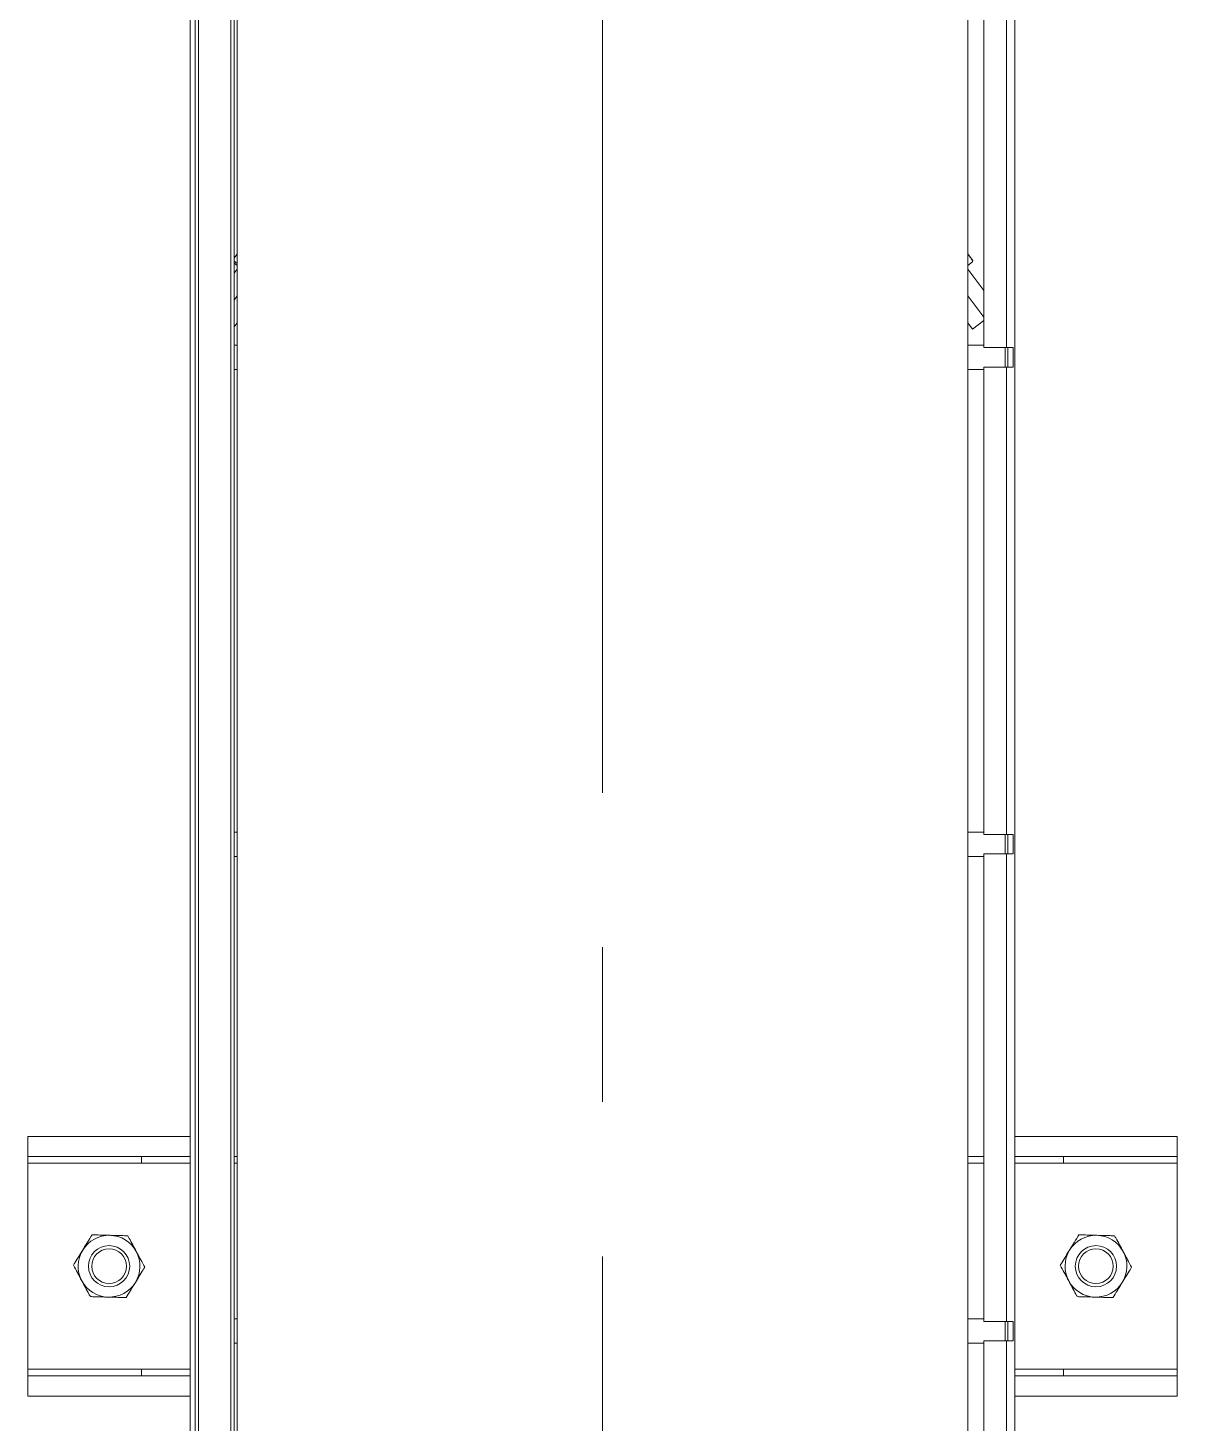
# Model space of a CAD drawing. Header units: millimetres. Extents: x 3220 to 226993, y 817 to 176024.
# Drawn here: x 52446 to 53154, y 146141 to 147001 of the extents above; entities that cross this region are included whole.
import ezdxf

# ---------------------------------------------------------------- set-up
doc = ezdxf.new("R2010")
doc.units = ezdxf.units.MM
doc.linetypes.add('AXES', pattern=[50.8, 31.75, -6.35, 6.35, -6.35])
doc.linetypes.add('HIDDEN', pattern=[9.525, 6.35, -3.175])
doc.layers.add('Axe', color=1, linetype='AXES', lineweight=9)

# ---------------------------------------------------------------- blocks, each defined once
blk = doc.blocks.new('Level 0m')
at = {"layer": 'Axe', "ltscale": 15}
blk.add_line((12000, -24500), (12000, -30500), dxfattribs=at)
blk = doc.blocks.new('dikiş bantı üst')
at = {"color": 7, "linetype": 'Continuous', "lineweight": 15}
for p, q in [((4749.59, 3368.96), (4762.09, 3368.96)), ((4749.59, 3268.96), (4749.59, 3368.96)), ((4762.09, 3298.96), (4762.09, 3368.96)), ((4762.09, 3368.96), (4766.09, 3368.96)), ((4766.09, 3368.96), (4766.09, 3298.96)), ((4766.09, 3368.96), (4766.09, 3368.96)), ((4766.09, 3368.96), (4766.09, 3268.96)), ((4766.09, 3368.96), (4893.09, 3368.96)), ((4893.09, 3298.96), (4893.09, 3368.96)), ((4893.09, 3368.96), (4897.09, 3368.96)), ((4893.09, 3368.96), (4893.09, 3268.96)), ((4893.09, 3368.96), (4893.09, 3368.96)), ((4897.09, 3368.96), (4909.59, 3368.96)), ((4897.09, 3298.96), (4897.09, 3368.96)), ((4909.59, 3368.96), (4909.59, 3268.96)), ((4762.09, 3298.96), (4766.09, 3298.96)), ((4762.09, 3298.96), (4762.09, 3268.96)), ((4766.09, 3298.96), (4766.09, 3268.96)), ((4893.09, 3298.96), (4897.09, 3298.96)), ((4893.09, 3298.96), (4893.09, 3268.96)), ((4897.09, 3298.96), (4897.09, 3268.96)), ((5003.76, 3268.96), (3990.42, 3268.96)), ((3595.09, 3265.96), (5524.09, 3265.96)), ((3595.09, 3241.96), (5524.09, 3241.96)), ((4206.79, 3240.73), (4208.41, 3241.96)), ((4211.73, 3239.96), (4210.21, 3241.96)), ((4212.97, 3239.96), (4211.44, 3241.96)), ((4217.79, 3241.96), (4215.16, 3239.96)), ((4234.32, 3241.96), (4231.69, 3239.96)), ((4250.84, 3241.96), (4248.21, 3239.96)), ((4262.09, 3241.96), (4262.09, 3239.96)), ((4277.09, 3239.96), (4277.09, 3241.96)), ((4562.09, 3241.96), (4562.09, 3239.96)), ((4577.09, 3239.96), (4577.09, 3241.96)), ((4762.09, 3241.96), (4762.09, 3239.96)), ((4862.09, 3241.96), (4862.09, 3239.96)), ((4877.09, 3239.96), (4877.09, 3241.96)), ((5239.84, 3239.96), (3595.09, 3239.96)), ((4206.79, 3240.73), (4205.78, 3239.96)), ((4206.02, 3239.96), (4206.79, 3240.73)), ((5239.84, 2789.96), (3019.21, 2789.96)), ((4205.78, 2789.96), (4207.97, 2788.3)), ((4207.97, 2788.3), (4209.99, 2786.76)), ((4209.94, 2786.8), (4210.69, 2786.96)), ((4212.97, 2789.96), (4210.69, 2786.96)), ((4228.32, 2779.96), (4215.16, 2789.96)), ((4244.84, 2779.96), (4231.69, 2789.96)), ((4246.89, 2779.96), (4252.19, 2786.93)), ((4252.19, 2786.93), (4248.21, 2789.96)), ((4262.09, 2789.96), (4262.09, 2779.96)), ((4277.09, 2779.96), (4277.09, 2789.96)), ((4562.09, 2789.96), (4562.09, 2779.96)), ((4577.09, 2779.96), (4577.09, 2789.96)), ((4762.09, 2789.96), (4762.09, 2779.96)), ((4862.09, 2789.96), (4862.09, 2779.96)), ((4877.09, 2779.96), (4877.09, 2789.96)), ((4263.59, 2779.96), (3975.59, 2779.96)), ((4263.59, 2779.96), (4263.59, 2765.96)), ((4275.59, 2765.96), (4275.59, 2779.96)), ((4563.59, 2779.96), (4275.59, 2779.96)), ((4563.59, 2779.96), (4563.59, 2765.96)), ((4863.59, 2779.96), (4575.59, 2779.96)), ((4575.59, 2765.96), (4575.59, 2779.96)), ((4863.59, 2779.96), (4863.59, 2765.96)), ((4875.59, 2765.96), (4875.59, 2779.96)), ((5163.59, 2779.96), (4875.59, 2779.96)), ((5219.59, 2760.96), (3013.81, 2760.96)), ((4263.59, 2765.96), (3975.59, 2765.96)), ((4275.59, 2766.96), (4263.59, 2766.96)), ((4263.59, 2761.96), (4263.59, 2765.96)), ((4275.59, 2765.16), (4263.59, 2765.16)), ((4275.59, 2761.96), (4263.59, 2761.96)), ((4563.59, 2765.96), (4275.59, 2765.96)), ((4275.59, 2765.96), (4275.59, 2761.96)), ((4575.59, 2766.96), (4563.59, 2766.96)), ((4563.59, 2761.96), (4563.59, 2765.96)), ((4575.59, 2765.16), (4563.59, 2765.16)), ((4575.59, 2761.96), (4563.59, 2761.96)), ((4863.59, 2765.96), (4575.59, 2765.96)), ((4575.59, 2765.96), (4575.59, 2761.96)), ((4749.59, 2660.96), (4749.59, 2760.96)), ((4762.09, 2730.96), (4762.09, 2760.96)), ((4766.09, 2730.96), (4766.09, 2760.96)), ((4766.09, 2660.96), (4766.09, 2760.96)), ((4875.59, 2766.96), (4863.59, 2766.96)), ((4863.59, 2761.96), (4863.59, 2765.96)), ((4875.59, 2765.16), (4863.59, 2765.16)), ((4875.59, 2761.96), (4863.59, 2761.96)), ((5163.59, 2765.96), (4875.59, 2765.96)), ((4875.59, 2765.96), (4875.59, 2761.96)), ((4893.09, 2730.96), (4893.09, 2760.96)), ((4893.09, 2660.96), (4893.09, 2760.96)), ((4897.09, 2730.96), (4897.09, 2760.96)), ((4909.59, 2760.96), (4909.59, 2660.96)), ((4766.09, 2730.96), (4762.09, 2730.96)), ((4762.09, 2730.96), (4762.09, 2660.96)), ((4766.09, 2730.96), (4766.09, 2660.96)), ((4897.09, 2730.96), (4893.09, 2730.96)), ((4893.09, 2660.96), (4893.09, 2730.96)), ((4897.09, 2730.96), (4897.09, 2660.96)), ((4762.09, 2660.96), (4749.59, 2660.96)), ((4766.09, 2660.96), (4762.09, 2660.96)), ((4766.09, 2660.96), (4766.09, 2660.96)), ((4893.09, 2660.96), (4766.09, 2660.96)), ((4897.09, 2660.96), (4893.09, 2660.96)), ((4893.09, 2660.96), (4893.09, 2660.96)), ((4909.59, 2660.96), (4897.09, 2660.96))]:
    blk.add_line(p, q, dxfattribs=at)
at = {"color": 8, "linetype": 'Continuous', "lineweight": 15}
for p, q in [((3595.09, 3263.95), (5524.09, 3263.95)), ((3595.09, 3243.97), (5524.09, 3243.97)), ((4766.1, 3241.96), (4766.1, 3239.96)), ((4766.1, 2789.96), (4766.1, 2779.96))]:
    blk.add_line(p, q, dxfattribs=at)
at = {"color": 7, "linetype": 'HIDDEN', "lineweight": 0}
for p, q in [((5239.07, 3239.96), (2619.11, 3239.96)), ((2884.88, 3239.96), (5094.52, 3239.96)), ((2885.31, 3239.96), (5124.9, 3239.96)), ((5239.07, 2789.96), (2619.11, 2789.96)), ((2884.88, 2789.96), (5094.52, 2789.96)), ((2885.31, 2789.96), (5124.9, 2789.96))]:
    blk.add_line(p, q, dxfattribs=at)
at = {"color": 7, "linetype": 'Continuous', "lineweight": 15}
for centre, radius in [((4829.59, 3318.96), 12.7), ((4829.59, 3318.96), 10.7), ((4829.59, 2710.96), 12.7), ((4829.59, 2710.96), 10.7)]:
    blk.add_circle(centre, radius, dxfattribs=at)
for centre, start, end in [((4829.59, 3318.96), 61.55242, 121.55242), ((4829.59, 3318.96), 1.55242, 61.55242), ((4829.59, 3318.96), 121.55242, 181.55242), ((4829.59, 3318.96), 181.55242, 241.55242), ((4829.59, 3318.96), 301.55242, 1.55242), ((4829.59, 3318.96), 241.55242, 301.55242), ((4829.59, 2710.96), 121.55242, 181.55242), ((4829.59, 2710.96), 61.55242, 121.55242), ((4829.59, 2710.96), 1.55242, 61.55242), ((4829.59, 2710.96), 181.55242, 241.55242), ((4829.59, 2710.96), 301.55242, 1.55242), ((4829.59, 2710.96), 241.55242, 301.55242)]:
    blk.add_arc(centre, 19.05, start, end, dxfattribs=at)
for points, knots in [([(4819.62, 3335.19), (4820.94, 3336), (4823.61, 3337.64), (4826.71, 3339.55), (4828.48, 3340.63), (4829, 3340.95)], [0, 0, 0, 0, 0.40629, 0.827265, 1, 1, 1, 1]), ([(4829, 3340.95), (4830.5, 3340.13), (4832.79, 3338.9), (4836.02, 3337.14), (4837.74, 3336.21), (4838.62, 3335.73), (4838.67, 3335.71)], [0, 0, 0, 0, 0.483911, 0.735193, 0.986341, 1, 1, 1, 1]), ([(4838.67, 3335.71), (4840.02, 3334.98), (4842.78, 3333.48), (4845.98, 3331.75), (4847.81, 3330.76), (4848.34, 3330.47)], [0, 0, 0, 0, 0.40629, 0.827265, 1, 1, 1, 1]), ([(4810.25, 3329.44), (4811.71, 3330.33), (4813.92, 3331.69), (4817.06, 3333.62), (4818.73, 3334.64), (4819.58, 3335.17), (4819.62, 3335.19)], [0, 0, 0, 0, 0.483911, 0.735193, 0.986341, 1, 1, 1, 1]), ([(4810.25, 3329.44), (4810.28, 3328.51), (4810.34, 3326.31), (4810.44, 3322.64), (4810.51, 3319.85), (4810.55, 3318.44)], [0, 0, 0, 0, 0.2654599, 0.6280765, 1, 1, 1, 1]), ([(4848.34, 3330.47), (4848.36, 3329.54), (4848.42, 3327.34), (4848.52, 3323.67), (4848.6, 3320.89), (4848.64, 3319.48)], [0, 0, 0, 0, 0.26546, 0.628076, 1, 1, 1, 1]), ([(4810.55, 3318.44), (4810.56, 3318.19), (4810.6, 3316.54), (4810.68, 3313.47), (4810.78, 3310.07), (4810.83, 3308.1), (4810.85, 3307.45)], [0, 0, 0, 0, 0.066532, 0.435283, 0.814551, 1, 1, 1, 1]), ([(4848.64, 3319.48), (4848.64, 3319.22), (4848.69, 3317.58), (4848.77, 3314.5), (4848.86, 3311.11), (4848.92, 3309.13), (4848.93, 3308.48)], [0, 0, 0, 0, 0.066532, 0.435283, 0.814551, 1, 1, 1, 1]), ([(4820.52, 3302.21), (4819.16, 3302.94), (4816.41, 3304.44), (4813.2, 3306.17), (4811.38, 3307.16), (4810.85, 3307.45)], [0, 0, 0, 0, 0.40629, 0.827265, 1, 1, 1, 1]), ([(4830.19, 3296.97), (4828.68, 3297.79), (4826.4, 3299.02), (4823.16, 3300.78), (4821.45, 3301.71), (4820.56, 3302.19), (4820.52, 3302.21)], [0, 0, 0, 0, 0.483911, 0.735193, 0.986341, 1, 1, 1, 1]), ([(4839.56, 3302.73), (4838.25, 3301.92), (4835.58, 3300.28), (4832.47, 3298.37), (4830.7, 3297.29), (4830.19, 3296.97)], [0, 0, 0, 0, 0.40629, 0.827265, 1, 1, 1, 1]), ([(4848.93, 3308.48), (4847.48, 3307.59), (4845.26, 3306.23), (4842.12, 3304.3), (4840.46, 3303.28), (4839.61, 3302.75), (4839.56, 3302.73)], [0, 0, 0, 0, 0.483911, 0.735193, 0.986341, 1, 1, 1, 1]), ([(4206.79, 3240.73), (4207.02, 3240.89), (4207.71, 3241.4), (4208.52, 3241.74), (4209.06, 3241.96)], [0, 0, 0, 0, 0.328771, 1, 1, 1, 1]), ([(4207.97, 2788.3), (4207.74, 2788.48), (4207.15, 2788.95), (4206.7, 2789.58), (4206.43, 2789.96)], [0, 0, 0, 0, 0.38808, 1, 1, 1, 1]), ([(4210.69, 2786.96), (4210.41, 2787.05), (4209.43, 2787.37), (4208.58, 2787.91), (4207.97, 2788.3)], [0, 0, 0, 0, 0.28432, 1, 1, 1, 1]), ([(4810.25, 2721.44), (4811.71, 2722.33), (4813.92, 2723.69), (4817.06, 2725.62), (4818.73, 2726.64), (4819.58, 2727.17), (4819.62, 2727.19)], [0, 0, 0, 0, 0.483911, 0.735193, 0.986341, 1, 1, 1, 1]), ([(4819.62, 2727.19), (4820.94, 2728), (4823.61, 2729.64), (4826.71, 2731.55), (4828.48, 2732.63), (4829, 2732.95)], [0, 0, 0, 0, 0.40629, 0.827265, 1, 1, 1, 1]), ([(4829, 2732.95), (4830.5, 2732.13), (4832.79, 2730.9), (4836.02, 2729.14), (4837.74, 2728.21), (4838.62, 2727.73), (4838.67, 2727.71)], [0, 0, 0, 0, 0.483911, 0.735193, 0.986341, 1, 1, 1, 1]), ([(4838.67, 2727.71), (4840.02, 2726.98), (4842.78, 2725.48), (4845.98, 2723.75), (4847.81, 2722.76), (4848.34, 2722.47)], [0, 0, 0, 0, 0.40629, 0.827265, 1, 1, 1, 1]), ([(4810.55, 2710.44), (4810.54, 2710.7), (4810.5, 2712.34), (4810.41, 2715.42), (4810.32, 2718.81), (4810.27, 2720.79), (4810.25, 2721.44)], [0, 0, 0, 0, 0.066532, 0.435283, 0.814551, 1, 1, 1, 1]), ([(4848.64, 2711.48), (4848.63, 2711.73), (4848.58, 2713.38), (4848.5, 2716.45), (4848.41, 2719.85), (4848.36, 2721.82), (4848.34, 2722.47)], [0, 0, 0, 0, 0.066532, 0.435283, 0.814551, 1, 1, 1, 1]), ([(4810.85, 2699.45), (4810.82, 2700.38), (4810.76, 2702.58), (4810.66, 2706.25), (4810.59, 2709.04), (4810.55, 2710.44)], [0, 0, 0, 0, 0.26546, 0.628076, 1, 1, 1, 1]), ([(4848.93, 2700.48), (4848.91, 2701.41), (4848.85, 2703.62), (4848.75, 2707.29), (4848.67, 2710.07), (4848.64, 2711.48)], [0, 0, 0, 0, 0.26546, 0.628076, 1, 1, 1, 1]), ([(4820.52, 2694.21), (4819.16, 2694.94), (4816.41, 2696.44), (4813.2, 2698.17), (4811.38, 2699.16), (4810.85, 2699.45)], [0, 0, 0, 0, 0.40629, 0.827265, 1, 1, 1, 1]), ([(4848.93, 2700.48), (4847.48, 2699.59), (4845.26, 2698.23), (4842.12, 2696.3), (4840.46, 2695.28), (4839.61, 2694.75), (4839.56, 2694.73)], [0, 0, 0, 0, 0.483911, 0.735193, 0.986341, 1, 1, 1, 1]), ([(4830.19, 2688.97), (4828.68, 2689.79), (4826.4, 2691.02), (4823.16, 2692.78), (4821.45, 2693.71), (4820.56, 2694.19), (4820.52, 2694.21)], [0, 0, 0, 0, 0.483911, 0.735193, 0.986341, 1, 1, 1, 1]), ([(4839.56, 2694.73), (4838.25, 2693.92), (4835.58, 2692.28), (4832.47, 2690.37), (4830.7, 2689.29), (4830.19, 2688.97)], [0, 0, 0, 0, 0.40629, 0.827265, 1, 1, 1, 1])]:
    blk.add_open_spline(points, degree=3, knots=knots, dxfattribs=at)

msp = doc.modelspace()

# ---------------------------------------------------------------- block references
at = {"color": 2}
msp.add_blockref('Level 0m', (40800.02, 173791.76), dxfattribs=at)
at = {"xscale": -1, "rotation": 90}
msp.add_blockref('dikiş bantı üst', (55814.98, 151067.36), dxfattribs=at)

doc.saveas('drawing.dxf')
